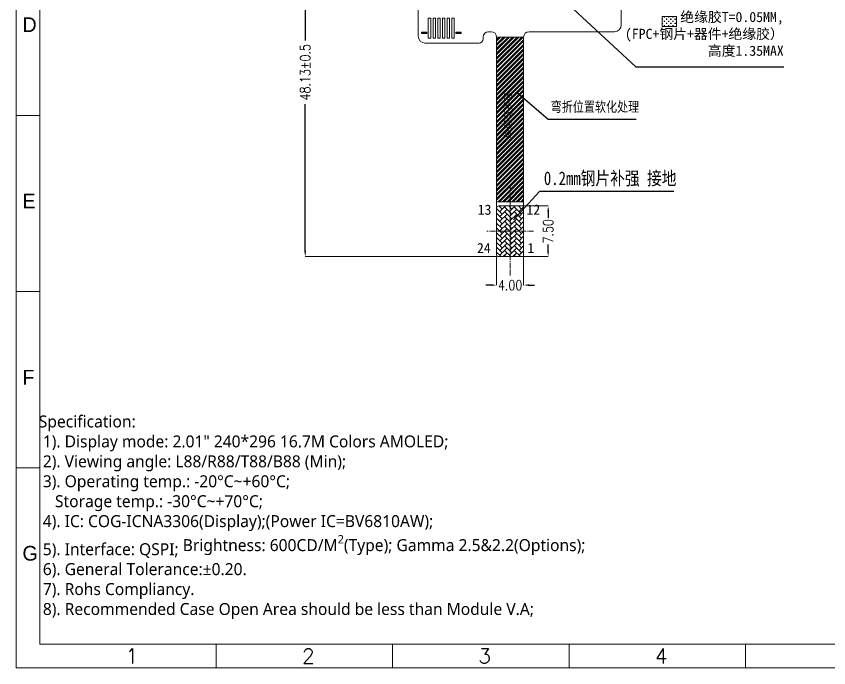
# Model space of a CAD drawing. Header units: millimetres. Extents: x 1167 to 2098, y -78 to 499.
# Drawn here: x 1536.8 to 1657.1, y 175.3 to 271.8 of the extents above; entities that cross this region are included whole.
import ezdxf

# ---------------------------------------------------------------- set-up
doc = ezdxf.new("R2010")
doc.units = ezdxf.units.MM
doc.linetypes.add('CENTER2', pattern=[1.125, 0.75, -0.125, 0.125, -0.125])
doc.layers.get('0').update_dxf_attribs({"lineweight": 5})
doc.layers.get('Defpoints').update_dxf_attribs({"lineweight": 5})
for name, color, linetype, lineweight in [('DIM', 3, 'Continuous', 5), ('FPC', 50, 'Continuous', 5), ('MFPC', 50, 'Continuous', 5), ('TAPE', 90, 'Continuous', 5), ('图框', 7, 'Continuous', 5), ('图框 @ 1', 7, 'Continuous', 5)]:
    doc.layers.add(name, color=color, linetype=linetype, lineweight=lineweight)
doc.styles.add('RD', font='ROMAND.shx', dxfattribs={"width": 0.8})
doc.styles.get("Standard").update_dxf_attribs({"font": 'txt', "bigfont": 'gbcbig.shx'})
doc.styles.add('宋体', font='')
doc.styles.add('汉字', font='')
doc.styles.add('黑体', font='simhei.ttf')
doc.styles.get('宋体').set_extended_font_data('SimSun')
doc.styles.get('汉字').set_extended_font_data('SimSun')
doc.dimstyles.new('DIM', dxfattribs={"dimtxt": 1.5, "dimasz": 0.8, "dimexe": 0, "dimexo": 0.5, "dimgap": 0.11, "dimtad": 0, "dimzin": 1, "dimdsep": 46, "dimtxsty": 'RD', "dimcen": 0, "dimclrd": 256, "dimclre": 256, "dimclrt": 256, "dimadec": 0, "dimazin": 0, "dimtm": 1e-09, "dimtfac": 1, "dimtofl": 0, "dimtmove": 0, "dimatfit": 3, "dimfxl": 1, "dimlwe": -1, "dimarcsym": 0})

# ---------------------------------------------------------------- blocks, each defined once
blk = doc.blocks.new('*D53')
at = {"layer": 'Defpoints', "color": 0, "lineweight": 5}
for p in [(1579.59, 284.29), (1610, 284.29), (1608.88, 236.16)]:
    blk.add_point(p, dxfattribs=at)
at = {"layer": 'DIM'}
for p, q in [((1609.5, 284.29), (1579.59, 284.29)), ((1608.38, 236.16), (1579.59, 236.16))]:
    blk.add_line(p, q, dxfattribs=at)
at = {"layer": 'DIM', "lineweight": -2}
for p, q in [((1579.59, 283.49), (1579.59, 268.17)), ((1579.59, 236.96), (1579.59, 258.75))]:
    blk.add_line(p, q, dxfattribs=at)
at = {"layer": 'DIM', "lineweight": 5}
for points in [[(1579.45, 283.49), (1579.72, 283.49), (1579.59, 284.29)], [(1579.45, 236.96), (1579.72, 236.96), (1579.59, 236.16)]]:
    blk.add_solid(points, dxfattribs=at)
at = {"layer": 'DIM', "lineweight": 5, "insert": (1579.59, 263.46), "char_height": 1.5, "attachment_point": 5, "rotation": 90, "style": 'RD'}
blk.add_mtext('48.13±0.5', dxfattribs=at)
blk = doc.blocks.new('*D94')
at = {"layer": 'Defpoints', "color": 0, "lineweight": 5}
for p in [(1611.14, 243.66), (1611.14, 236.16), (1615.55, 236.16)]:
    blk.add_point(p, dxfattribs=at)
at = {"layer": 'DIM'}
for p, q in [((1611.64, 243.66), (1615.55, 243.66)), ((1611.64, 236.16), (1615.55, 236.16))]:
    blk.add_line(p, q, dxfattribs=at)
at = {"layer": 'DIM', "lineweight": -2}
for p, q in [((1615.55, 242.86), (1615.55, 241.88)), ((1615.55, 236.96), (1615.55, 237.94))]:
    blk.add_line(p, q, dxfattribs=at)
at = {"layer": 'DIM', "lineweight": 5}
for points in [[(1615.42, 242.86), (1615.68, 242.86), (1615.55, 243.66)], [(1615.42, 236.96), (1615.68, 236.96), (1615.55, 236.16)]]:
    blk.add_solid(points, dxfattribs=at)
at = {"layer": 'DIM', "lineweight": 5, "insert": (1615.55, 239.91), "char_height": 1.5, "attachment_point": 5, "rotation": 90, "style": 'RD'}
blk.add_mtext('7.50', dxfattribs=at)
blk = doc.blocks.new('*D95')
at = {"layer": 'Defpoints', "color": 0, "lineweight": 5}
for p in [(1607.92, 236.76), (1611.92, 236.76), (1607.92, 231.94)]:
    blk.add_point(p, dxfattribs=at)
at = {"layer": 'DIM'}
for p, q in [((1607.92, 236.26), (1607.92, 231.94)), ((1611.92, 236.26), (1611.92, 231.94))]:
    blk.add_line(p, q, dxfattribs=at)
at = {"layer": 'DIM', "lineweight": -2}
for p, q in [((1607.12, 231.94), (1606.32, 231.94)), ((1612.72, 231.94), (1613.52, 231.94))]:
    blk.add_line(p, q, dxfattribs=at)
at = {"layer": 'DIM', "lineweight": 5}
for points in [[(1607.12, 232.07), (1607.12, 231.8), (1607.92, 231.94)], [(1612.72, 232.07), (1612.72, 231.8), (1611.92, 231.94)]]:
    blk.add_solid(points, dxfattribs=at)
at = {"layer": 'DIM', "lineweight": 5, "insert": (1609.92, 231.94), "char_height": 1.5, "attachment_point": 5, "style": 'RD'}
blk.add_mtext('4.00', dxfattribs=at)

msp = doc.modelspace()

# ---------------------------------------------------------------- hatches: boundary and pattern name
at = {"lineweight": 5}
for points in [[(1596.8118, 269.2014), (1596.8118, 269.4014), (1597.6118, 269.4014), (1597.6118, 269.2014)], [(1601.8618, 269.2014), (1601.8618, 269.4014), (1602.6618, 269.4014), (1602.6618, 269.2014)]]:
    msp.add_hatch(color=256, dxfattribs=at).paths.add_polyline_path(points)
h = msp.add_hatch(dxfattribs=at)
h.set_pattern_fill('ANSI32', color=252, scale=0.05)
h.set_pattern_definition([(45, (239.0731, 0), (-0.3367596, 0.3367596), []), (45, (239.2976, 0), (-0.3367596, 0.3367596), [])])
h.paths.add_polyline_path([(1611.9215, 268.6714), (1607.9215, 268.6714), (1607.9215, 244.2858), (1611.9215, 244.2858)])
at = {"layer": 'FPC', "lineweight": 5}
h = msp.add_hatch(dxfattribs=at)
h.set_pattern_fill('AR-HBONE', color=4, scale=0.005)
h.set_pattern_definition([(45, (239.0731, 0), (7e-17, 0.71842049), [1.524, -0.508]), (135, (239.4323, 0.3592), (7e-17, 0.71842049), [1.524, -0.508])])
edge = h.paths.add_edge_path()
edge.add_line((1611.9215, 236.458), (1611.9215, 243.358))
edge.add_arc((1611.6215, 243.358), 0.3, 0, 90)
edge.add_line((1611.6215, 243.658), (1608.2215, 243.658))
edge.add_arc((1608.2215, 243.358), 0.3, 90, 180)
edge.add_line((1607.9215, 243.358), (1607.9215, 236.458))
edge.add_arc((1608.2215, 236.458), 0.3, 180, 270)
edge.add_line((1608.2215, 236.158), (1611.6215, 236.158))
edge.add_arc((1611.6215, 236.458), 0.3, 270, 360)
at = {"layer": 'MFPC', "linetype": 'Continuous'}
h = msp.add_hatch(dxfattribs=at)
h.set_pattern_fill('ANGLE', color=256)
h.set_pattern_definition([(0, (133.901, 166.892), (0, 6.985), [5.08, -1.905]), (90, (133.901, 166.892), (-6.985, 4e-16), [5.08, -1.905])])
h.paths.add_polyline_path([(1652.4373, 265.0873), (1656.4373, 265.0873), (1656.4373, 269.0873), (1652.4373, 269.0873)])
h.paths.add_polyline_path([(1653.2859, 266.6058), (1655.3771, 266.6058), (1655.3771, 268.0535), (1653.2859, 268.0535)], flags=24)
at = {"layer": 'TAPE', "lineweight": 5}
h = msp.add_hatch(dxfattribs=at)
h.set_pattern_fill('CROSS', color=32, scale=0.05, angle=180)
h.set_pattern_definition([(180, (-18.1608, -5.83945), (-0.3175, -0.3175), [0.15875, -0.47625]), (270, (-18.24018, -5.76007), (0.3175, -0.3175), [0.15875, -0.47625])])
h.paths.add_polyline_path([(1632.4268, 271.7508), (1634.5424, 271.7508), (1634.5424, 270.2407), (1632.4268, 270.2407)])

# ---------------------------------------------------------------- linework, layer by layer
at = {"lineweight": 5}
for points in [[(1596.8118, 269.2014), (1596.8118, 269.4014), (1597.6118, 269.4014), (1597.6118, 269.2014)], [(1601.8618, 269.2014), (1601.8618, 269.4014), (1602.6618, 269.4014), (1602.6618, 269.2014)]]:
    msp.add_lwpolyline(points, close=True, dxfattribs=at)
at = {"color": 252, "lineweight": 5, "elevation": 0}
msp.add_lwpolyline([(1611.9215, 268.6714), (1607.9215, 268.6714), (1607.9215, 244.2858), (1611.9215, 244.2858)], close=True, dxfattribs=at)
at = {"layer": 'FPC', "color": 1, "linetype": 'CENTER2', "lineweight": 5}
for points in [[(1609.9215, 233.3807), (1609.9215, 246.4353)], [(1613.3703, 239.908), (1606.4728, 239.908)]]:
    msp.add_lwpolyline(points, dxfattribs=at)
at = {"layer": 'FPC', "color": 4, "lineweight": 5}
msp.add_lwpolyline([(1611.9215, 236.458), (1611.9215, 243.358, 0.41421356), (1611.6215, 243.658), (1608.2215, 243.658, 0.41421356), (1607.9215, 243.358), (1607.9215, 236.458, 0.41421356), (1608.2215, 236.158), (1611.6215, 236.158, 0.41421356)], format="xyb", close=True, dxfattribs=at)
at = {"layer": 'MFPC', "lineweight": 5}
msp.add_lwpolyline([(1596.3168, 278.9132), (1596.3168, 268.8014, 0.41421356), (1597.3168, 267.8014), (1605.3215, 267.8014, 0.41421356), (1605.9215, 268.4014), (1605.9215, 268.6714, -0.41421356), (1606.7215, 269.4714), (1607.1215, 269.4714, -0.41421356), (1607.9215, 268.6714), (1607.9215, 236.458, 0.41421356), (1608.2215, 236.158), (1611.6215, 236.158, 0.41421356), (1611.9215, 236.458), (1611.9215, 268.6714, -0.41421356), (1612.7215, 269.4714), (1625.3668, 269.4714, 0.41421356), (1626.3668, 270.4714), (1626.3668, 272.6839, 0.23772555)], format="xyb", dxfattribs=at)
for points in [[(1597.8118, 271.5014), (1598.1618, 271.5014), (1598.1618, 268.5014), (1597.8118, 268.5014)], [(1598.5118, 271.5014), (1598.8618, 271.5014), (1598.8618, 268.5014), (1598.5118, 268.5014)], [(1599.2118, 271.5014), (1599.5618, 271.5014), (1599.5618, 268.5014), (1599.2118, 268.5014)], [(1599.9118, 271.5014), (1600.2618, 271.5014), (1600.2618, 268.5014), (1599.9118, 268.5014)], [(1600.6118, 271.5014), (1600.9618, 271.5014), (1600.9618, 268.5014), (1600.6118, 268.5014)], [(1601.3118, 271.5014), (1601.6618, 271.5014), (1601.6618, 268.5014), (1601.3118, 268.5014)]]:
    msp.add_lwpolyline(points, close=True, dxfattribs=at)
at = {"layer": 'TAPE', "color": 32, "lineweight": 5}
msp.add_lwpolyline([(1632.4268, 271.7508), (1634.5424, 271.7508), (1634.5424, 270.2407), (1632.4268, 270.2407)], close=True, dxfattribs=at)
at = {"layer": '图框', "color": 7, "linetype": 'ByBlock', "lineweight": 5, "ltscale": 0.55}
for p, q in [((1540.2982, 178.7336), (1540.2982, 361.5574)), ((1536.8158, 257.0863), (1540.2982, 257.0863)), ((1536.8158, 230.9685), (1540.2982, 230.9685)), ((1536.8158, 204.8508), (1540.2982, 204.8508)), ((1801.4374, 178.7336), (1540.2982, 178.7336)), ((1566.4121, 178.7336), (1566.4121, 175.2513)), ((1592.526, 178.7336), (1592.526, 175.2513)), ((1618.6399, 178.7336), (1618.6399, 175.2513)), ((1644.7539, 178.7336), (1644.7539, 175.2513))]:
    msp.add_line(p, q, dxfattribs=at)
msp.add_lwpolyline([(1536.8158, 365.0397), (1804.9197, 365.0397), (1804.9197, 175.2513), (1536.8158, 175.2513)], close=True, dxfattribs=at)

# ---------------------------------------------------------------- texts
at = {"layer": 'DIM', "color": 3, "char_height": 1.5, "width": 24.670352, "attachment_point": 3, "style": '宋体'}
for s, insert in [('器件表面加贴\\P绝缘胶T=0.05MM,\\P(FPC+钢片+器件+绝缘胶）\\P高度1.35MAX', (1650.4239, 274.9071)), ('{\\W0.8;\\C256;弯折位置软化处理}', (1629.0223, 259.1093))]:
    msp.add_mtext(s, dxfattribs=dict(at, insert=insert))
at = {"layer": 'DIM', "lineweight": 5, "insert": (1634.5447, 248.7646), "char_height": 2, "width": 23.336738, "attachment_point": 3, "style": 'RD'}
msp.add_mtext('{\\fSimSun|b0|i0|c134|p2;0.2mm钢片补强 接地}', dxfattribs=at)
at = {"layer": 'DIM', "color": 1, "char_height": 1.5, "width": 16.150407, "attachment_point": 3, "line_spacing_factor": 0.9, "style": '宋体'}
for s, insert in [('\\A1;13', (1607.1542, 243.8626)), ('\\A1;12', (1614.3637, 243.8626)), ('\\A1;24', (1607.0531, 238.1747)), ('\\A1;1', (1613.4877, 238.1747))]:
    msp.add_mtext(s, dxfattribs=dict(at, insert=insert))
at = {"layer": '图框', "color": 7, "linetype": 'ByBlock', "lineweight": 5, "ltscale": 0.55, "width": 3.704892, "attachment_point": 7}
for s, insert, char_height in [('{\\f\uffd0ￂﾼﾚￃ\ufff7\ufff3w|b0|i0|c134|p54;D}', (1537.7342, 269.4324), 2.17648), ('{\\f\uffd0ￂﾼﾚￃ\ufff7\ufff3w|b0|i0|c134|p54;E}', (1537.7342, 243.3184), 2.17648), ('{\\f\uffd0ￂﾼﾚￃ\ufff7\ufff3w|b0|i0|c134|p54;F}', (1537.7342, 217.2045), 2.17648), ('{\\f\uffd0ￂﾼﾚￃ\ufff7\ufff3w|b0|i0|c134|p54;G}', (1537.7342, 191.0906), 2.17648), ('1', (1552.9969, 175.9071), 2.1765), ('2', (1579.1108, 175.9071), 2.1765), ('3', (1605.2247, 175.9071), 2.1765), ('4', (1631.3386, 175.9071), 2.1765)]:
    msp.add_mtext(s, dxfattribs=dict(at, insert=insert, char_height=char_height))
at = {"layer": '图框', "lineweight": 5, "insert": (1609.126, 253.6594), "char_height": 1, "width": 13.247396, "attachment_point": 1, "rotation": 90, "style": '黑体'}
msp.add_mtext('\\pt0,7,10;单层弯折区', dxfattribs=at)
at = {"layer": '图框 @ 1', "lineweight": 5, "insert": (1540.1507, 212.6225), "char_height": 1.7713771, "attachment_point": 1, "style": '汉字'}
msp.add_mtext('{\\fMicrosoft YaHei|b0|i0|c134|p34;\\C0;Specification:\\P 1). Display mode: 2.01" 240*296 16.7M Colors AMOLED;\\P 2). Viewing angle: L88/R88/T88/B88 (Min);\\P 3). Operating temp.: -20%%DC~+60%%DC; \\P    Storage temp.: -30%%DC~+70%%DC;\\P 4). IC: COG-ICNA3306(Display);(Power IC=BV6810AW);\\P 5). Interface: QSPI; \\A1;\\C255;Brightness: \\fMicrosoft YaHei|b0|i0|c0|p34;6\\fMicrosoft YaHei|b0|i0|c134|p34;00CD/M\\H0.7x;\\S2^ ;\\H1.429x;(Type); Gamma 2.5&2.2(Options);\\A0;\\C0;\\P 6). General Tolerance:%%P0.20.\\P 7). Rohs Compliancy.\\P 8). Recommended Case Open Area should be less than Module V.A;}', dxfattribs=at)

# ---------------------------------------------------------------- dimensions: what is measured, and where the dimension line sits
at = {"layer": 'DIM', "lineweight": 5}
dim = msp.add_linear_dim(base=(1579.5866, 284.2914), p1=(1608.8798, 236.158), p2=(1609.9968, 284.2914), angle=90, dimstyle='DIM', override={"dimtol": 1, "dimtp": 0.5, "dimtm": 0.5, "dimfxl": 0.8, "dimarcsym": 1}, dxfattribs=at)
dim.commit()
dim.dimension.update_dxf_attribs({"geometry": '*D53', "text_midpoint": (1579.5866, 263.4599), "dimtype": 160})
at = {"layer": 'DIM', "color": 3, "lineweight": 5}
dim = msp.add_linear_dim(base=(1615.5504, 236.158), p1=(1611.1381, 243.658), p2=(1611.1381, 236.158), angle=90, dimstyle='DIM', dxfattribs=at)
dim.commit()
dim.dimension.update_dxf_attribs({"geometry": '*D94', "text_midpoint": (1615.5504, 239.908)})
dim = msp.add_linear_dim(base=(1607.9215, 231.9377), p1=(1611.9215, 236.7636), p2=(1607.9215, 236.7636), dimstyle='DIM', dxfattribs=at)
dim.commit()
dim.dimension.update_dxf_attribs({"geometry": '*D95', "text_midpoint": (1609.9215, 231.9377)})

# ---------------------------------------------------------------- leaders
for points in [[(1618.6161, 273.4691), (1628.5184, 264.2814), (1650.4127, 264.2814)], [(1610.3962, 241.5899), (1614.3153, 245.8466), (1634.1293, 245.8466)]]:
    msp.add_leader(points, dimstyle='DIM', override={"dimgap": 0.11, "dimtad": 0}, dxfattribs=at)
at = {"layer": 'DIM', "lineweight": 5}
msp.add_leader([(1611.0862, 260.366), (1615.5607, 256.5093), (1628.6005, 256.5093)], dimstyle='DIM', override={"dimgap": 0.11, "dimtad": 0}, dxfattribs=at)

doc.saveas('drawing.dxf')
